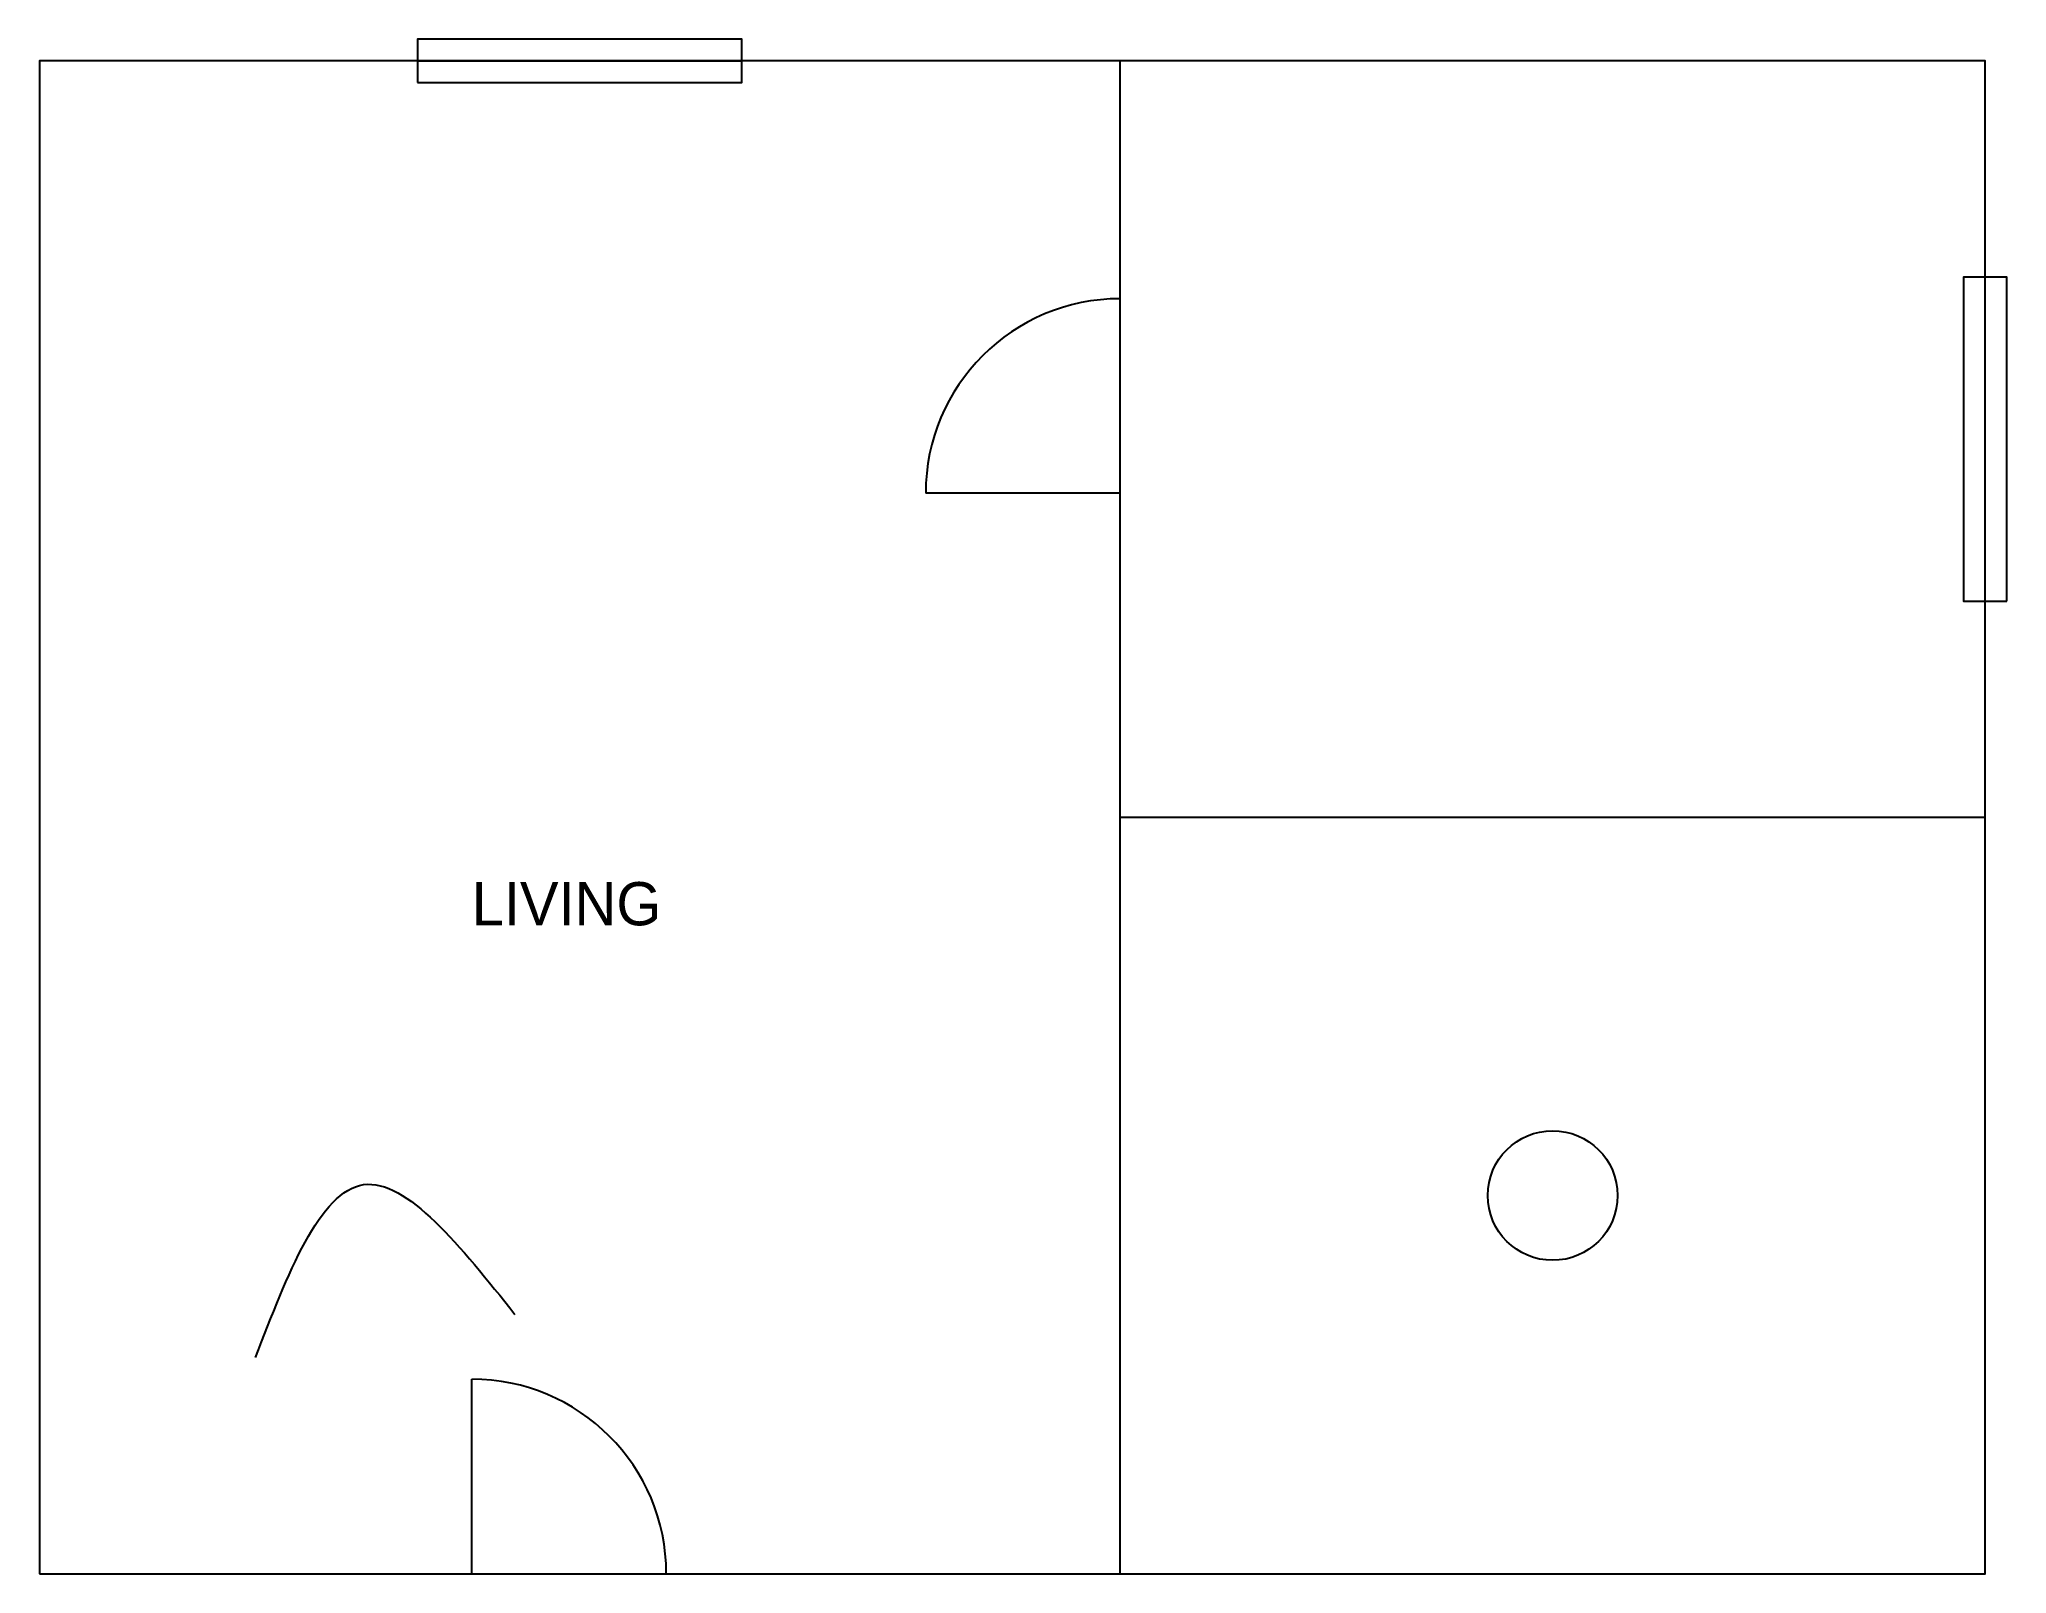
# Model space of a CAD drawing. Header units: feet. Extents: x 0 to 29.9, y 0 to 23.3.
import ezdxf

# ---------------------------------------------------------------- set-up
doc = ezdxf.new("R2010")
doc.units = ezdxf.units.FT
for name, color, linetype in [('A-ANNO', 7, 'Continuous'), ('A-DOOR', 7, 'Continuous'), ('A-FURN', 7, 'Continuous'), ('A-GLAZ', 7, 'Continuous'), ('A-WALL', 7, 'Continuous')]:
    doc.layers.add(name, color=color, linetype=linetype)

# ---------------------------------------------------------------- blocks, each defined once
blk = doc.blocks.new('DOOR_900')
blk.add_line((0, 0), (0, 900))
blk.add_arc((0, 0), 900, 0, 90)
blk = doc.blocks.new('WINDOW_1500')
blk.add_line((0, 0), (1500, 0))
blk.add_lwpolyline([(0, -100), (1500, -100), (1500, 100), (0, 100)], close=True)

msp = doc.modelspace()

# ---------------------------------------------------------------- linework, layer by layer
at = {"layer": 'A-FURN'}
msp.add_circle((22.966, 5.741), 0.984, dxfattribs=at)
msp.add_spline([(3.281, 3.281), (4.921, 5.906), (7.218, 3.937)], degree=3, dxfattribs=at)
at = {"layer": 'A-WALL'}
for p, q in [((16.404, 0), (16.404, 22.966)), ((16.404, 11.483), (29.528, 11.483))]:
    msp.add_line(p, q, dxfattribs=at)
msp.add_lwpolyline([(0, 0), (29.528, 0), (29.528, 22.966), (0, 22.966)], close=True, dxfattribs=at)

# ---------------------------------------------------------------- block references
at = {"layer": 'A-DOOR', "xscale": 0.0032808398950131233, "yscale": 0.0032808398950131233, "zscale": 0.0032808398950131233, "rotation": 90}
msp.add_blockref('DOOR_900', (16.404, 16.404), dxfattribs=at)
at = {"layer": 'A-DOOR', "xscale": 0.0032808398950131233, "yscale": 0.0032808398950131233, "zscale": 0.0032808398950131233}
msp.add_blockref('DOOR_900', (6.562, 0), dxfattribs=at)
at = {"layer": 'A-GLAZ', "xscale": 0.0032808398950131233, "yscale": 0.0032808398950131233, "zscale": 0.0032808398950131233}
msp.add_blockref('WINDOW_1500', (5.741, 22.966), dxfattribs=at)
at = {"layer": 'A-GLAZ', "xscale": 0.0032808398950131233, "yscale": 0.0032808398950131233, "zscale": 0.0032808398950131233, "rotation": 90}
msp.add_blockref('WINDOW_1500', (29.528, 14.764), dxfattribs=at)

# ---------------------------------------------------------------- texts
at = {"layer": 'A-ANNO'}
msp.add_text('LIVING', height=0.6562, dxfattribs=at).set_placement((6.562, 9.843))

doc.saveas('drawing.dxf')
